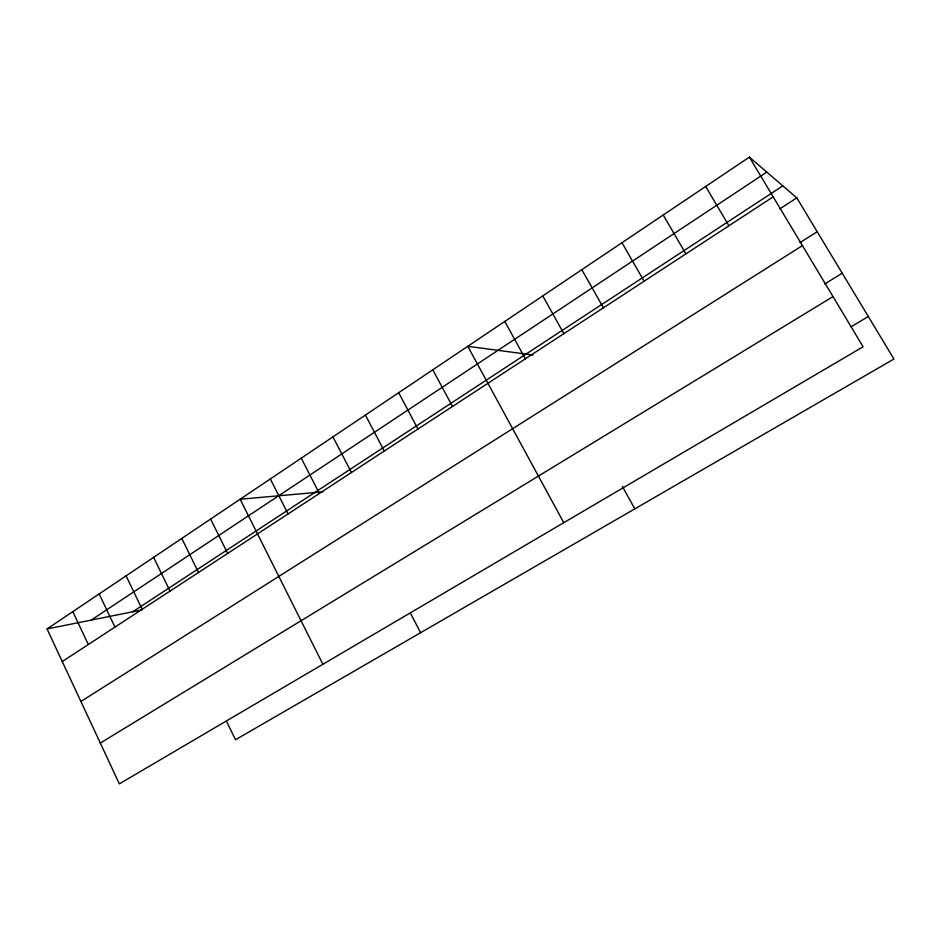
<?xml version="1.0" encoding="UTF-8"?>
<svg xmlns="http://www.w3.org/2000/svg" width="941" height="941" viewBox="0 0 941 941"><rect width="100%" height="100%" fill="white"/><g stroke="black" fill="none" stroke-linecap="round" stroke-linejoin="round"><path stroke-width="1.41" d="M749.365 157.123L863.085 346.782L119.354 783.877L47.05 628.941L749.365 157.123L796.792 197.869L893.95 359.027L235.497 739.744L226.84 721.9M91.148 620.119L766.786 172.097M132.74 611.779L782.818 185.859M62.259 661.547L773.173 196.834M779.76 208.914L796.792 197.869M799.968 242.625L817.2 231.721M80.902 701.468L802.426 245.613M824.751 283.97L842.219 273.231M100.311 743.061L832.985 296.591M851.146 326.75L868.32 316.505M47.05 628.941L142.209 609.886M322.869 491.837L240.12 499.236L322.881 664.264M533.088 355.016L467.783 346.3L563.777 522.678M705.679 186.471L728.899 225.769M663.24 214.995L685.883 253.894M621.966 242.719L644.079 281.218M581.832 269.679L603.428 307.801M542.792 295.909L563.871 333.655M622.342 486.356L634.822 508.858M504.788 321.434L525.384 358.803M432.801 369.801L452.503 406.453M398.678 392.715L417.957 429.025M365.402 415.075L384.281 451.045M332.938 436.883L351.428 472.523M410.841 613.861L420.592 632.728M301.249 458.173L319.364 493.484M270.326 478.945L288.064 513.939M210.619 519.056L227.663 553.426M181.789 538.428L198.504 572.481M153.618 557.354L170.015 591.101M126.082 575.857L142.173 609.309M99.146 593.947L114.943 627.106M72.81 611.638L88.313 644.514"/></g></svg>
